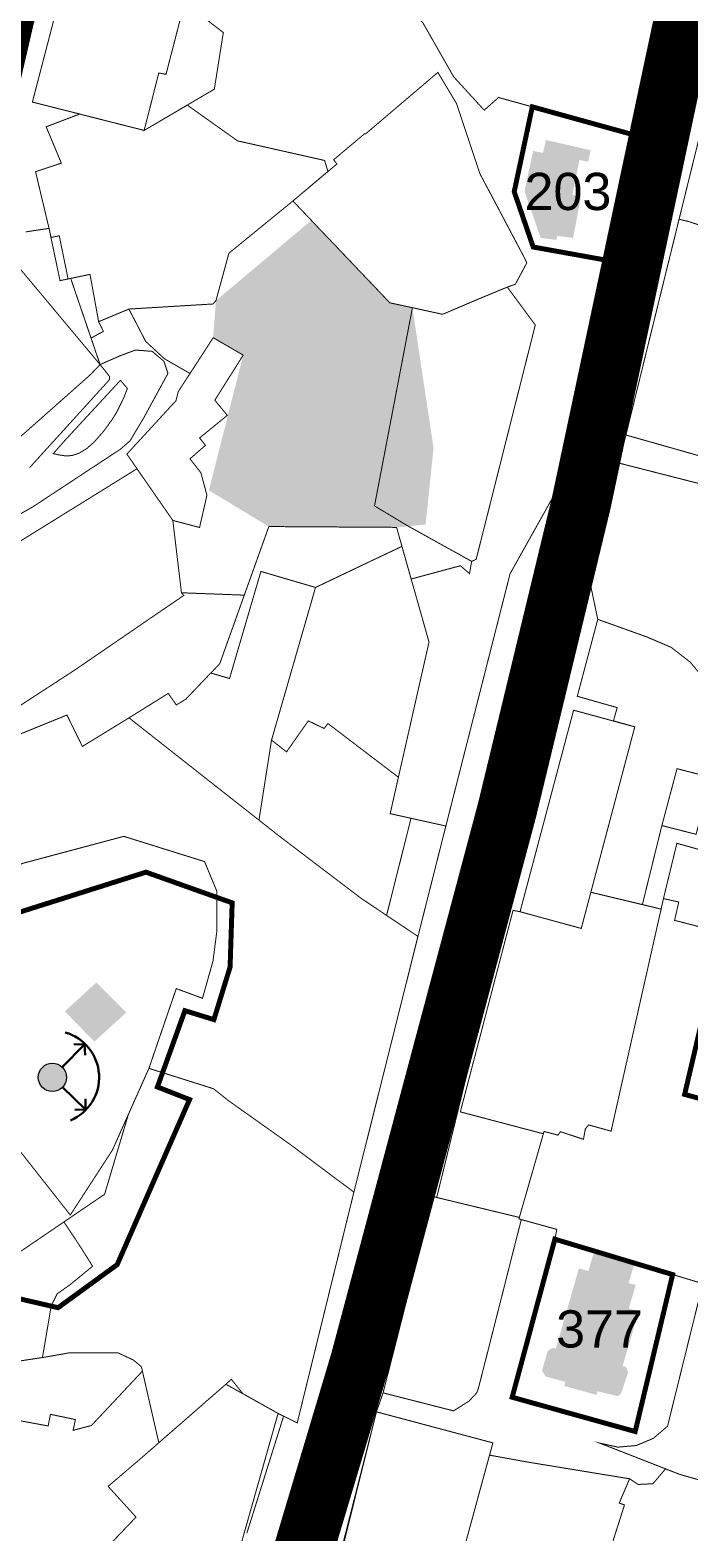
# Model space of a CAD drawing. Header units: millimetres. Extents: x 21689 to 31331, y 37531 to 43751.
# Drawn here: x 25826.6 to 25959.2, y 42127.4 to 42429.8 of the extents above; entities that cross this region are included whole.
import ezdxf

# ---------------------------------------------------------------- set-up
doc = ezdxf.new("R2010")
doc.units = ezdxf.units.MM
doc.linetypes.add('g5_084', pattern=[0.4, 0.2, -0.2])
doc.layers.add('0.1 ОКН', color=1, linetype='Continuous', lineweight=9, transparency=0.4)
doc.layers.add('00 Дороги', color=252, linetype='Continuous', lineweight=9, transparency=0.2)
for name, color, linetype, lineweight in [('0.15 - Видовые раскрытия', 22, 'Continuous', 9), ('00 границы ОКН', 1, 'Continuous', 40), ('00 номер ОКН', 7, 'Continuous', 15), ('00 Разраб границы', 5, 'g5_084', 50), ('CONTUR', 150, 'Continuous', 9)]:
    doc.layers.add(name, color=color, linetype=linetype, lineweight=lineweight)
doc.layers.add('00 Природный ландшафт', color=81, linetype='Continuous', lineweight=9, true_color=0xa9da90, transparency=0.4)
doc.styles.get("Standard").update_dxf_attribs({"font": 'arial.ttf'})

# ---------------------------------------------------------------- blocks, each defined once
blk = doc.blocks.new('участки все')
at = {"layer": 'CONTUR', "const_width": 0.2}
for points in [[(3083.59, 4802.58), (3056.91, 4694.27), (3033.5, 4600.58), (3021.71, 4552.36), (3020.97, 4552.53), (3010.91, 4513.01), (3009.58, 4509.19), (2997.99, 4463.57)], [(2983.5, 4484.74), (2990.9, 4508.32), (2993.64, 4506.96), (3005.04, 4553.43), (3017.93, 4604.92), (3017.93, 4604.92), (3023.55, 4627.15), (3036.47, 4677.96), (3047.97, 4698.53), (3052.13, 4717.48), (3054.02, 4729.21), (3061.98, 4766.15), (3062.43, 4768.31), (3072.04, 4815.24)], [(2939.04, 4746.79), (2943.7, 4747.5), (2945.91, 4736.97), (2948.06, 4737.42), (2953.97, 4720.07), (2930.32, 4748.38)], [(2930.19, 4685.62), (2940.38, 4691.38), (2958.09, 4703.05), (2959.98, 4704.69), (2962.74, 4709.31), (2967.63, 4718.29), (2966.82, 4720.72), (2964.47, 4722.73), (2961.09, 4723), (2957.93, 4721.81), (2953.97, 4720.07), (2955.86, 4717.7), (2955.85, 4717.01), (2939.79, 4699.31)], [(2938.3, 4619.61), (2958.75, 4625.07), (2974.99, 4619.99), (2977.49, 4613.96), (2977.48, 4606.08), (2976.69, 4599.97), (2974.58, 4592.46), (2974.58, 4592.46), (2969.3, 4594.42), (2963.8, 4578.35), (2956.47, 4561.92), (2947.98, 4548.82), (2917.39, 4587.69)], [(3075.25, 4535.01), (3065.1, 4538.07), (3050.19, 4542.55), (3045.49, 4543.97), (3045.88, 4545.93), (3038.25, 4548.04), (3038.25, 4548.04), (3043.3, 4565.65), (3046.1, 4564.91), (3046.61, 4565.59), (3051.24, 4564.08), (3051.6, 4566.14), (3052.26, 4566.97), (3056.79, 4565.71), (3066.52, 4608.93), (3066.92, 4610.69), (3067.33, 4612.54), (3070.41, 4611.85), (3069.99, 4610), (3069.57, 4608.15), (3078.83, 4605.78)], [(2938.03, 4519.47), (2942.82, 4520.19), (2947.76, 4521.07), (2957.54, 4521.09), (2960.7, 4519.61), (2962.28, 4518.27), (2962.49, 4517.39), (2954.19, 4508.52), (2952.22, 4506.44), (2948.55, 4505.46), (2949, 4507.64), (2943.98, 4508.69), (2943.52, 4506.35), (2935.93, 4507.75)], [(2929.92, 4455.27), (2961.2, 4487.99), (2955.59, 4494.19), (2962.46, 4500.05), (2965.79, 4502.97), (2965.79, 4502.97), (2962.49, 4517.39), (2954.19, 4508.52), (2952.22, 4506.44), (2948.55, 4505.46), (2949, 4507.64), (2943.98, 4508.69), (2943.52, 4506.35), (2935.93, 4507.75)], [(2964.1, 4418.16), (2989.79, 4508.87), (2979.29, 4514.75), (2962.46, 4500.05), (2962.46, 4500.05), (2955.59, 4494.19), (2961.2, 4487.99), (2929.92, 4455.27)], [(3053.17, 4470.61), (3059.49, 4490.45), (3058.43, 4490.82), (3060.52, 4495.71), (3062.22, 4494.57), (3065.21, 4494.71), (3067.74, 4497.7), (3067.74, 4497.7), (3070.65, 4496.58), (3082.62, 4493.15), (3086.21, 4492.12), (3088.77, 4491.4), (3101.36, 4488.21), (3105.21, 4489.8), (3107.1, 4490.53), (3109.7, 4490.75), (3113.94, 4491.01), (3111.31, 4485.77), (3110.98, 4485.7), (3108.62, 4476.88)]]:
    blk.add_lwpolyline(points, dxfattribs=at)
for points in [[(3001.05, 4801.74), (3003.76, 4812.21), (3017.48, 4807.7), (3022.35, 4822.58), (3015.59, 4824.71), (3016.45, 4827.61), (3050, 4817.29), (3050.78, 4819.88), (3060.39, 4816.91), (3060.78, 4818.15), (3063.48, 4817.41), (3063.64, 4817.26), (3072.04, 4815.24), (3062.42, 4768.31), (3061.98, 4766.15), (3034.14, 4773.85), (3031.27, 4771.29), (3025.14, 4777.99), (3018.88, 4788.96), (3014.42, 4793.81), (3001.05, 4801.74)], [(2951.85, 4817.05), (2954.15, 4825.24), (2990.97, 4815.61), (2989.16, 4807.84), (2975.32, 4789.57), (2978.77, 4786.93), (2976.96, 4775.52), (2962.84, 4767.22), (2965.78, 4778.78), (2967.24, 4778.51), (2975.56, 4810.75), (2951.85, 4817.05)], [(2962.84, 4767.22), (2965.78, 4778.78), (2967.24, 4778.51), (2975.56, 4810.75), (2951.85, 4817.05), (2940.35, 4772.93), (2962.84, 4767.22)], [(3022.9, 4730.19), (3029.49, 4733.01), (3035.91, 4735.67), (3037.52, 4736.23), (3039.83, 4740.55), (3039.3, 4741.68), (3030.39, 4758.52), (3025.68, 4772.65), (3021.94, 4778.9), (3007.42, 4766.54), (3007.18, 4766.54), (3000.97, 4761.32), (3001.63, 4760.46), (2992.77, 4753.01), (3012.27, 4732.51), (3022.9, 4730.19)], [(2949.86, 4770.51), (2962.84, 4767.22), (2971.53, 4772.31), (2981.63, 4765.12), (2999.14, 4761.17), (2999.82, 4758.97), (2992.77, 4753.01), (2979.89, 4742.49), (2977.29, 4732.95), (2976.69, 4732.27), (2959.77, 4731.25), (2953.68, 4728.71), (2951.95, 4738.23), (2948.06, 4737.42), (2947.53, 4737.32), (2945.76, 4746), (2944.1, 4745.66), (2943.7, 4747.5), (2940.99, 4758.91), (2946.18, 4760.63), (2943.12, 4767.95), (2949.86, 4770.51)], [(2959.77, 4731.25), (2963.15, 4724.73), (2966.95, 4721.22), (2972.07, 4718.27), (2976.73, 4725.48), (2982.77, 4721.97), (2977.06, 4712.9), (2979.57, 4709.84), (2973.99, 4705.29), (2975.18, 4703.81), (2972.06, 4701.09), (2974.25, 4698.3), (2975.47, 4693.75), (2973.99, 4687.27), (2968.61, 4688.68), (2970.35, 4674.12), (2982.99, 4673.64), (2987.93, 4687.45), (3013.63, 4687.29), (3014.71, 4683.46), (3016.56, 4676.89), (3026.47, 4679.56), (3028.3, 4677.98), (3028.74, 4680.44), (3025.2, 4682.42), (3024.85, 4682.6), (3015.9, 4687.58), (3009.19, 4691.61), (3016.82, 4731.52), (3012.27, 4732.51), (2992.77, 4753.01), (2979.89, 4742.49), (2977.29, 4732.95), (2976.69, 4732.27), (2959.77, 4731.25)], [(2884.7, 4717.24), (2913.32, 4741.06), (2915.02, 4741.37), (2930.32, 4748.38), (2953.97, 4720.07), (2952.09, 4718.09), (2937.69, 4705.32), (2934.44, 4703.69), (2923.27, 4715.8), (2901.84, 4697.7), (2897.68, 4702.43), (2886.84, 4714.8), (2884.7, 4717.24)], [(3059.77, 4705.89), (3074.6, 4701.68), (3090.36, 4698.61), (3095.54, 4697.27), (3096.77, 4704.27), (3103.67, 4734.69), (3104.35, 4737.21), (3103.67, 4738.68), (3072.33, 4748.89), (3070.47, 4749.34), (3059.77, 4705.89)], [(2952.16, 4725.4), (2954.63, 4726.75), (2953.68, 4728.71), (2951.95, 4738.23), (2948.06, 4737.42), (2952.16, 4725.4)], [(3025.2, 4682.42), (3028.74, 4680.44), (3029.65, 4680.86), (3041.54, 4728.04), (3035.91, 4735.67), (3029.49, 4733.01), (3022.9, 4730.19), (3016.82, 4731.52), (3009.19, 4691.61), (3015.9, 4687.58), (3024.85, 4682.6), (3025.2, 4682.42)], [(2969.25, 4712.8), (2969.69, 4714.6), (2976.73, 4725.48), (2982.77, 4721.97), (2977.06, 4712.9), (2979.57, 4709.84), (2973.99, 4705.29), (2975.18, 4703.81), (2972.06, 4701.09), (2974.25, 4698.3), (2975.47, 4693.75), (2973.99, 4687.27), (2968.61, 4688.68), (2959.37, 4702.04), (2969.25, 4712.8)], [(2959.47, 4715.25), (2958.71, 4713.32), (2957.3, 4710.46), (2956.34, 4708.93), (2954.71, 4706.67), (2952.8, 4704.49), (2951.36, 4703.21), (2949.79, 4702.24), (2948.32, 4701.75), (2947.05, 4701.68), (2945.58, 4701.9), (2944.56, 4702.13), (2946.74, 4704.63), (2958.07, 4716.9), (2959.47, 4715.25)], [(3113.91, 4685.23), (3116.95, 4680.31), (3115.36, 4674.24), (3109.99, 4664.24), (3109.16, 4664.43), (3105.97, 4651.54), (3104.02, 4645.86), (3103, 4641.82), (3085.78, 4646.59), (3086.19, 4648.96), (3081.65, 4649.81), (3078.9, 4650.25), (3076.7, 4653.56), (3075.05, 4657.33), (3072.75, 4660.12), (3068.9, 4663.12), (3064.1, 4665.18), (3054.11, 4668.77), (3052.78, 4675.13), (3052.59, 4676.99), (3056.91, 4694.27), (3058.38, 4700.23), (3099.04, 4689.84), (3113.91, 4685.23)], [(2929.14, 4679.07), (2961.4, 4699.09), (2968.61, 4688.68), (2970.35, 4674.12), (2970.83, 4673.6), (2948.89, 4658.57), (2934.91, 4649.47), (2918.98, 4676.67), (2923.19, 4677.09), (2929.14, 4679.07)], [(2987.93, 4687.45), (3013.63, 4687.29), (3014.71, 4683.46), (3008.67, 4680.6), (2997.32, 4675.19), (2986.33, 4678.41), (2980.02, 4656.86), (2976.25, 4657.96), (2978.05, 4659.84), (2987.93, 4687.45)], [(2997.32, 4675.19), (3008.67, 4680.6), (3014.71, 4683.46), (3020.16, 4664.19), (3014, 4636.98), (3011.63, 4638.78), (2999.82, 4647.79), (2999.05, 4646.79), (2995.87, 4648.33), (2991.49, 4642.08), (2988.47, 4644.46), (2997.32, 4675.19)], [(2976.25, 4657.96), (2980.02, 4656.86), (2986.33, 4678.41), (2997.32, 4675.19), (2988.47, 4644.46), (2985.94, 4628.34), (2959.79, 4648.93), (2967.69, 4653.86), (2969.31, 4651.53), (2971.22, 4652.69), (2976.25, 4657.96)], [(3054.11, 4668.77), (3064.1, 4665.18), (3068.9, 4663.12), (3072.75, 4660.12), (3075.05, 4657.33), (3076.7, 4653.56), (3080.98, 4647.14), (3080.37, 4643.08), (3076.91, 4636.93), (3070.06, 4638.7), (3067.01, 4627.24), (3063.09, 4611.34), (3052.72, 4613.81), (3061.56, 4647.12), (3057.27, 4648.33), (3058.02, 4650.99), (3049.99, 4653.28), (3054.11, 4668.77)], [(3066.92, 4610.69), (3067.33, 4612.54), (3070.03, 4623.67), (3077.1, 4621.7), (3077.92, 4624.64), (3081.31, 4623.67), (3084.85, 4641.69), (3080.37, 4643.08), (3080.98, 4647.14), (3076.7, 4653.56), (3075.05, 4657.33), (3072.75, 4660.12), (3068.9, 4663.12), (3064.1, 4665.18), (3054.11, 4668.77), (3049.99, 4653.28), (3058.02, 4650.99), (3057.27, 4648.33), (3061.56, 4647.12), (3052.72, 4613.81), (3066.87, 4610.42), (3066.92, 4610.69)], [(2938.3, 4619.61), (2958.75, 4625.07), (2974.99, 4619.99), (2977.49, 4613.96), (2977.48, 4606.08), (2976.69, 4599.97), (2974.58, 4592.46), (2969.3, 4594.42), (2963.8, 4578.35), (2976.78, 4574.26), (2979.81, 4571.85), (2992.18, 4563.06), (3005.04, 4553.43), (3017.93, 4604.92), (3006.54, 4612.56), (2989.91, 4625.21), (2959.79, 4648.93), (2950.41, 4643.18), (2947.3, 4649.5), (2914.54, 4636.16), (2920.8, 4609.41), (2938.3, 4619.61)], [(2988.47, 4644.46), (2991.49, 4642.08), (2995.87, 4648.33), (2999.05, 4646.79), (2999.82, 4647.79), (3011.63, 4638.78), (3014, 4636.98), (3012.34, 4629.64), (3016.54, 4628.71), (3011.62, 4609.15), (3006.54, 4612.56), (2989.91, 4625.21), (2985.94, 4628.34), (2988.47, 4644.46)], [(3049.25, 4650.48), (3061.56, 4647.12), (3050.79, 4606.53), (3038.48, 4609.89), (3049.25, 4650.48)], [(3080.37, 4643.08), (3084.85, 4641.69), (3081.31, 4623.67), (3077.92, 4624.64), (3077.1, 4621.7), (3070.03, 4623.67), (3067.33, 4612.54), (3066.92, 4610.69), (3066.87, 4610.42), (3063.09, 4611.34), (3067.01, 4627.24), (3073.89, 4625.49), (3076.91, 4636.93), (3080.37, 4643.08)], [(3076.91, 4636.93), (3073.89, 4625.49), (3067.01, 4627.24), (3070.06, 4638.7), (3076.91, 4636.93)], [(3016.54, 4628.71), (3023.55, 4627.15), (3017.93, 4604.92), (3011.62, 4609.15), (3016.54, 4628.71)], [(2815.54, 4587.16), (2847.59, 4590.75), (2847.7, 4589.77), (2920.02, 4597.89), (2919.86, 4598.61), (2921.62, 4598.78), (2919.6, 4608.7), (2938.3, 4619.61), (2958.75, 4625.07), (2974.99, 4619.99), (2977.49, 4613.96), (2977.48, 4606.08), (2976.69, 4599.97), (2974.58, 4592.46), (2969.3, 4594.42), (2963.8, 4578.35), (2956.47, 4561.92), (2947.98, 4548.82), (2917.39, 4587.69), (2869.33, 4567.51), (2815.54, 4587.16)], [(3026.46, 4569.59), (3043.17, 4565.18), (3043.3, 4565.65), (3046.11, 4564.91), (3046.61, 4565.59), (3051.24, 4564.07), (3051.61, 4566.14), (3052.26, 4566.97), (3056.79, 4565.71), (3066.52, 4608.93), (3066.87, 4610.42), (3052.72, 4613.81), (3050.79, 4606.53), (3038.48, 4609.89), (3037.07, 4610.18), (3026.46, 4569.59)], [(2946.68, 4547.42), (2947.37, 4546.42), (2950.06, 4542.35), (2952.01, 4539.24), (2952.47, 4538.51), (2947.86, 4534.73), (2945.33, 4532.96), (2944.15, 4530.58), (2942.38, 4520.12), (2942.82, 4520.19), (2947.76, 4521.07), (2957.54, 4521.09), (2960.7, 4519.61), (2962.28, 4518.27), (2962.49, 4517.39), (2965.79, 4502.97), (2979.29, 4514.75), (2980.37, 4515.76), (2982.7, 4512.85), (2989.79, 4508.87), (2993.64, 4506.96), (3005.04, 4553.43), (2992.18, 4563.06), (2979.81, 4571.85), (2976.78, 4574.26), (2963.8, 4578.35), (2959.64, 4569.01), (2954.88, 4553), (2946.68, 4547.42)], [(3083.79, 4569.35), (3088.8, 4567.94), (3091.79, 4567.11), (3101.01, 4564.52), (3100.81, 4563.86), (3096.61, 4548.22), (3095.91, 4545.61), (3103.35, 4543.64), (3097.36, 4495.78), (3092.64, 4492.79), (3089.39, 4493.7), (3088.77, 4491.4), (3086.21, 4492.12), (3070.65, 4496.58), (3054.49, 4502.9), (3058.15, 4502.08), (3061.87, 4502.41), (3065.31, 4503.86), (3068.15, 4506.29), (3075.25, 4535.01), (3083.79, 4569.35)], [(3020.97, 4552.53), (3038.34, 4548.34), (3038.25, 4548.04), (3038.72, 4547.9), (3030.1, 4513.94), (3029.76, 4513.01), (3028.2, 4511.35), (3025.09, 4509.39), (3010.91, 4513.01), (3020.97, 4552.53)], [(2918.36, 4538.29), (2927.64, 4538.99), (2934.22, 4541.11), (2935.25, 4539.64), (2946.68, 4547.42), (2947.37, 4546.42), (2950.06, 4542.35), (2952.01, 4539.24), (2952.47, 4538.51), (2947.86, 4534.73), (2945.33, 4532.96), (2944.15, 4530.58), (2942.38, 4520.12), (2938.03, 4519.47), (2926.21, 4522.42), (2914.49, 4520.82), (2912.57, 4520.76), (2911.98, 4520.55), (2912.15, 4521.12), (2913.32, 4527.77), (2919.4, 4529.91), (2918.36, 4538.29)], [(3009.58, 4509.19), (3033.01, 4502.94), (3026.89, 4480.47), (3033.4, 4467.49), (3028.25, 4451.84), (3013.31, 4456.29), (3014, 4458.64), (2998.26, 4463.62), (3009.58, 4509.19)], [(3032.33, 4500.47), (3026.89, 4480.47), (3033.4, 4467.49), (3028.25, 4451.84), (3027.7, 4449.86), (3044.99, 4444.63), (3046.69, 4452.39), (3053.04, 4455.24), (3052.92, 4455.46), (3050.18, 4461.96), (3053.17, 4470.61), (3059.49, 4490.45), (3058.43, 4490.82), (3060.52, 4495.71), (3040.16, 4499.05), (3032.33, 4500.47)]]:
    blk.add_lwpolyline(points, close=True, dxfattribs=at)

msp = doc.modelspace()

# ---------------------------------------------------------------- hatches: boundary and pattern name
at = {"layer": '0.1 ОКН', "transparency": 33554585}
h = msp.add_hatch(color=1, dxfattribs=at)
h.dxf.hatch_style = 1
h.paths.add_polyline_path([(25930.43, 42407.65), (25939.43, 42405.59), (25938.91, 42403.26), (25937.18, 42403.65), (25935.78, 42396.62), (25937.47, 42396.28), (25935.9, 42387.92), (25932.68, 42388.34), (25932.58, 42387.52), (25929.36, 42387.93), (25926.12, 42397.37), (25927.87, 42405.47), (25929.85, 42405.05)])
h = msp.add_hatch(color=222, dxfattribs=at)
h.dxf.hatch_style = 1
h.paths.add_polyline_path([(25846, 42231.97), (25839.56, 42226.1), (25833.64, 42232.19), (25839.96, 42238.01)])
h = msp.add_hatch(color=222, dxfattribs=at)
h.dxf.hatch_style = 1
h.paths.add_polyline_path([(25846, 42231.97), (25839.56, 42226.1), (25833.64, 42232.19), (25839.96, 42238.01)])
h = msp.add_hatch(color=1, dxfattribs=at)
h.dxf.hatch_style = 1
h.paths.add_polyline_path([(25940.2, 42184.02), (25938.97, 42179.89), (25937.06, 42180.44), (25932.44, 42164.25), (25931.83, 42164.43), (25930.82, 42163.85), (25929.65, 42159.92), (25930.33, 42158.68), (25934.34, 42157.57), (25934.12, 42156.77), (25940.61, 42154.96), (25940.79, 42155.7), (25944.81, 42154.7), (25945.55, 42155.21), (25946.95, 42159.41), (25946.6, 42160.55), (25945.87, 42160.8), (25949.09, 42171.78), (25947.1, 42172.38), (25948.49, 42177.07), (25947.08, 42177.5), (25948.35, 42181.8)])
h = msp.add_hatch(color=1, dxfattribs=at)
h.dxf.hatch_style = 1
h.paths.add_polyline_path([(25940.2, 42184.02), (25938.97, 42179.89), (25937.06, 42180.44), (25932.44, 42164.25), (25931.83, 42164.43), (25930.82, 42163.85), (25929.65, 42159.92), (25930.33, 42158.68), (25934.34, 42157.57), (25934.12, 42156.77), (25940.61, 42154.96), (25940.79, 42155.7), (25944.81, 42154.7), (25945.55, 42155.21), (25946.95, 42159.41), (25946.6, 42160.55), (25945.87, 42160.8), (25949.09, 42171.78), (25947.1, 42172.38), (25948.49, 42177.07), (25947.08, 42177.5), (25948.35, 42181.8)])
at = {"layer": '0.15 - Видовые раскрытия', "transparency": 33554687}
h = msp.add_hatch(color=256, dxfattribs=at)
h.dxf.hatch_style = 1
h.paths.add_polyline_path([(25833.17, 42216.91, 1), (25829.09, 42220.89, 1)])
h = msp.add_hatch(color=256, dxfattribs=at)
h.dxf.hatch_style = 1
h.paths.add_polyline_path([(25833.17, 42216.91, 1), (25829.09, 42220.89, 1)])
h = msp.add_hatch(color=256, dxfattribs=at)
h.dxf.hatch_style = 1
h.paths.add_polyline_path([(25833.17, 42216.91, 1), (25829.09, 42220.89, 1)])
at = {"layer": '00 Природный ландшафт', "transparency": 33554585}
h = msp.add_hatch(color=256, dxfattribs=at)
h.dxf.hatch_style = 1
h.paths.add_polyline_path([(25874.68, 42329.81), (25900.38, 42329.65), (25906.22, 42330.23), (25907.82, 42345.62), (25903.57, 42373.87), (25899.02, 42374.86), (25883.24, 42391.46), (25864.04, 42375.31), (25863.47, 42367.84), (25869.52, 42364.33), (25862.62, 42337.09)])
h = msp.add_hatch(color=256, dxfattribs=at)
h.dxf.hatch_style = 1
h.paths.add_polyline_path([(25874.68, 42329.81), (25900.38, 42329.65), (25906.22, 42330.23), (25907.82, 42345.62), (25903.57, 42373.87), (25899.02, 42374.86), (25883.24, 42391.46), (25864.04, 42375.31), (25863.47, 42367.84), (25869.52, 42364.33), (25862.62, 42337.09)])

# ---------------------------------------------------------------- linework, layer by layer
at = {"layer": '0.15 - Видовые раскрытия', "lineweight": 30}
for p, q in [((25837.59, 42225.53), (25833.11, 42220.94)), ((25837.59, 42225.53), (25833.11, 42220.94)), ((25837.59, 42225.53), (25833.11, 42220.94)), ((25837.59, 42225.53), (25835.45, 42225.58)), ((25837.59, 42225.53), (25835.45, 42225.58)), ((25837.59, 42225.53), (25835.45, 42225.58)), ((25837.59, 42225.53), (25837.69, 42223.4)), ((25837.59, 42225.53), (25837.69, 42223.4)), ((25837.59, 42225.53), (25837.69, 42223.4)), ((25837.76, 42212.44), (25833.17, 42216.91)), ((25837.76, 42212.44), (25833.17, 42216.91)), ((25837.76, 42212.44), (25833.17, 42216.91)), ((25837.76, 42212.44), (25837.81, 42214.58)), ((25837.76, 42212.44), (25837.81, 42214.58)), ((25837.76, 42212.44), (25837.81, 42214.58)), ((25837.76, 42212.44), (25835.62, 42212.33)), ((25837.76, 42212.44), (25835.62, 42212.33)), ((25837.76, 42212.44), (25835.62, 42212.33))]:
    msp.add_line(p, q, dxfattribs=at)
at = {"layer": '0.15 - Видовые раскрытия'}
msp.add_circle((25831.13, 42218.9), 2.85, dxfattribs=at)
msp.add_circle((25831.13, 42218.9), 2.85, dxfattribs=at)
msp.add_circle((25831.13, 42218.9), 2.85, dxfattribs=at)
at = {"layer": '0.15 - Видовые раскрытия', "lineweight": 30}
msp.add_arc((25831.13, 42218.9), 9.4, 292.9588, 74.1368, dxfattribs=at)
msp.add_arc((25831.13, 42218.9), 9.4, 292.9588, 74.1368, dxfattribs=at)
msp.add_arc((25831.13, 42218.9), 9.4, 292.9588, 74.1368, dxfattribs=at)
at = {"layer": '00 границы ОКН', "const_width": 1, "flags": 128}
msp.add_lwpolyline([(25818.08, 42175.81), (25832.27, 42172.52), (25844.16, 42181.19), (25858.72, 42214.43), (25852.26, 42216.97), (25857.79, 42232.33), (25863.62, 42230.53), (25866.88, 42241.11), (25867.3, 42254.04), (25849.96, 42260.22), (25809.48, 42247.4)], dxfattribs=at)
msp.add_lwpolyline([(25818.08, 42175.81), (25832.27, 42172.52), (25844.16, 42181.19), (25858.72, 42214.43), (25852.26, 42216.97), (25857.79, 42232.33), (25863.62, 42230.53), (25866.88, 42241.11), (25867.3, 42254.04), (25849.96, 42260.22), (25809.48, 42247.4)], dxfattribs=at)
at = {"layer": '00 Дороги', "lineweight": 9}
for points, const_width in [([(25842.38, 42520.3), (25818.4, 42416.69), (25811.02, 42406.89), (25728.72, 42338.79), (25674.47, 42300.5), (25641.71, 42278.14), (25597.5, 42240.87), (25521.84, 42133.92), (25497.47, 42101.39), (25491.03, 42093.12), (25487.03, 42091.55)], 11), ([(25842.38, 42520.3), (25818.4, 42416.69), (25811.02, 42406.89), (25728.72, 42338.79), (25674.47, 42300.5), (25641.71, 42278.14), (25597.5, 42240.87), (25521.84, 42133.92), (25497.47, 42101.39), (25491.03, 42093.12), (25487.03, 42091.55)], 11), ([(25969.95, 42487.33), (25937.55, 42334.63), (25922.64, 42272.83), (25893.01, 42161.66), (25843.02, 41994.31), (25799.58, 41827.73), (25778.18, 41750), (25753.8, 41661.38), (25723.71, 41557.3), (25669.89, 41521.61), (25641.95, 41503.75), (25614.69, 41476.73), (25575.76, 41437.9), (25567.88, 41424.51), (25546.7, 41362.88), (25533.78, 41341.69), (25502.31, 41309.53), (25465.5, 41281.18), (25439.86, 41264.61), (25411.16, 41248.86), (25407.57, 41247.45), (25405.6, 41246.07), (25404.58, 41243.93), (25403.99, 41239.09)], 12), ([(25969.95, 42487.33), (25937.55, 42334.63), (25922.64, 42272.83), (25893.01, 42161.66), (25843.02, 41994.31), (25799.58, 41827.73), (25778.18, 41750)], 8)]:
    msp.add_lwpolyline(points, dxfattribs=dict(at, const_width=const_width))
at = {"layer": '00 Разраб границы', "ltscale": 5, "const_width": 1}
for points in [[(25948.73, 42408.51), (25927.69, 42414.33), (25924.05, 42397.24), (25927.87, 42386.1), (25943.3, 42383.32), (25948.73, 42408.51)], [(25948.73, 42408.51), (25927.69, 42414.33), (25924.05, 42397.24), (25927.87, 42386.1), (25943.3, 42383.32), (25948.73, 42408.51)], [(25964.57, 42242.07), (25958.34, 42215.47), (25970.63, 42212.12), (25970.53, 42211.71), (25987.92, 42207.25), (25998.43, 42204.54), (26018.06, 42199.51), (26025.01, 42225.95), (26008.12, 42230.1), (26006.03, 42230.61), (25983.08, 42236.31), (25979.13, 42238.5), (25964.57, 42242.07)], [(25964.57, 42242.07), (25958.34, 42215.47), (25970.63, 42212.12), (25970.53, 42211.71), (25987.92, 42207.25), (25998.43, 42204.54), (26018.06, 42199.51), (26025.01, 42225.95), (26008.12, 42230.1), (26006.03, 42230.61), (25983.08, 42236.31), (25979.13, 42238.5), (25964.57, 42242.07)], [(25932.23, 42186.32), (25923.64, 42154.49), (25948.39, 42147.59), (25955.93, 42179.19), (25932.23, 42186.32)], [(25932.23, 42186.32), (25923.64, 42154.49), (25948.39, 42147.59), (25955.93, 42179.19), (25932.23, 42186.32)]]:
    msp.add_lwpolyline(points, dxfattribs=at)

# ---------------------------------------------------------------- block references
at = {"layer": 'CONTUR'}
msp.add_blockref('участки все', (22886.75, 37642.36), dxfattribs=at)

# ---------------------------------------------------------------- texts
at = {"layer": '00 номер ОКН', "color": 4, "char_height": 7.5, "attachment_point": 1}
for s, insert in [('{\\C7;203}', (25926.12, 42401.04)), ('{\\C7;203}', (25926.12, 42401.04)), ('{\\C7;377}', (25932.48, 42172)), ('{\\C7;377}', (25932.48, 42172))]:
    msp.add_mtext_dynamic_manual_height_columns(s, width=7.5, gutter_width=12.5, heights=[0], dxfattribs=dict(at, insert=insert))

doc.saveas('drawing.dxf')
